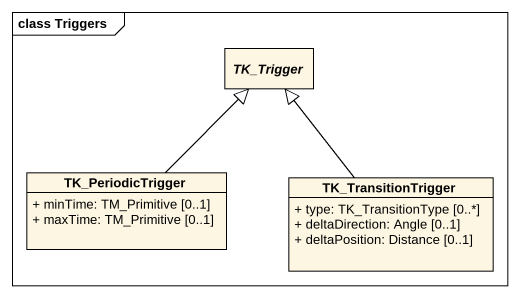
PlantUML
@startuml
mainframe class Triggers
hide circle
hide empty members
skinparam classAttributeIconSize 0
abstract class TK_Trigger
class TK_PeriodicTrigger {
  + minTime: TM_Primitive [0..1]
  + maxTime: TM_Primitive [0..1]
}
class TK_TransitionTrigger {
  + type: TK_TransitionType [0..*]
  + deltaDirection: Angle [0..1]
  + deltaPosition: Distance [0..1]
}
TK_PeriodicTrigger -up-|> TK_Trigger
TK_TransitionTrigger -up-|> TK_Trigger
@enduml
